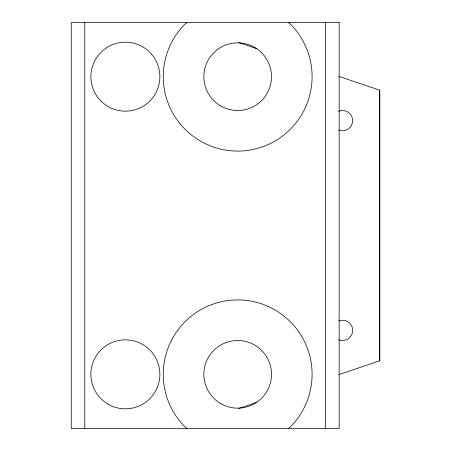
<?xml version="1.0" encoding="UTF-8"?>
<svg xmlns="http://www.w3.org/2000/svg" width="451" height="451" viewBox="0 0 451 451"><rect width="100%" height="100%" fill="white"/><g stroke="black" fill="none" stroke-linecap="round" stroke-linejoin="round"><path stroke-width="0.68" d="M339.022 374.555L379.742 360.8L379.742 90.2L339.022 76.444M187.013 22.55L185.057 24.05A74.415 74.415 0 0 0 185.057 129.29A74.415 74.415 0 0 0 290.297 129.29A74.415 74.415 0 0 0 290.297 24.05L288.341 22.55M288.341 428.45L290.297 426.95A74.415 74.415 0 0 0 290.297 321.71A74.415 74.415 0 0 0 185.057 321.71A74.415 74.415 0 0 0 185.057 426.95L187.013 428.45M238.906 408.38L256.923 402.292M238.906 42.619L256.923 48.708M379.742 90.2L379.742 360.8M325.622 22.55L325.622 428.45M84.788 22.55L84.788 428.45M338.684 320.965A10.147 10.147 0 0 1 352.682 330.397A10.147 10.147 0 0 1 338.616 339.716M338.65 111.267A10.147 10.147 0 0 1 352.682 120.642A10.147 10.147 0 0 1 338.65 130.018M339.152 22.55L71.258 22.55L71.258 428.45L339.152 428.45L339.152 22.55M108.127 404.209A34.502 34.502 0 0 0 159.88 374.33A34.502 34.502 0 0 0 108.127 344.451A34.502 34.502 0 0 0 108.127 404.209M100.985 101.063A34.502 34.502 0 0 0 158.701 85.6A34.502 34.502 0 0 0 116.448 43.347A34.502 34.502 0 0 0 100.985 101.063M220.764 403.622A33.825 33.825 0 0 0 271.502 374.33A33.825 33.825 0 0 0 220.764 345.038A33.825 33.825 0 0 0 220.764 403.622M220.764 105.962A33.825 33.825 0 0 0 271.502 76.67A33.825 33.825 0 0 0 220.764 47.378A33.825 33.825 0 0 0 220.764 105.962"/></g></svg>
